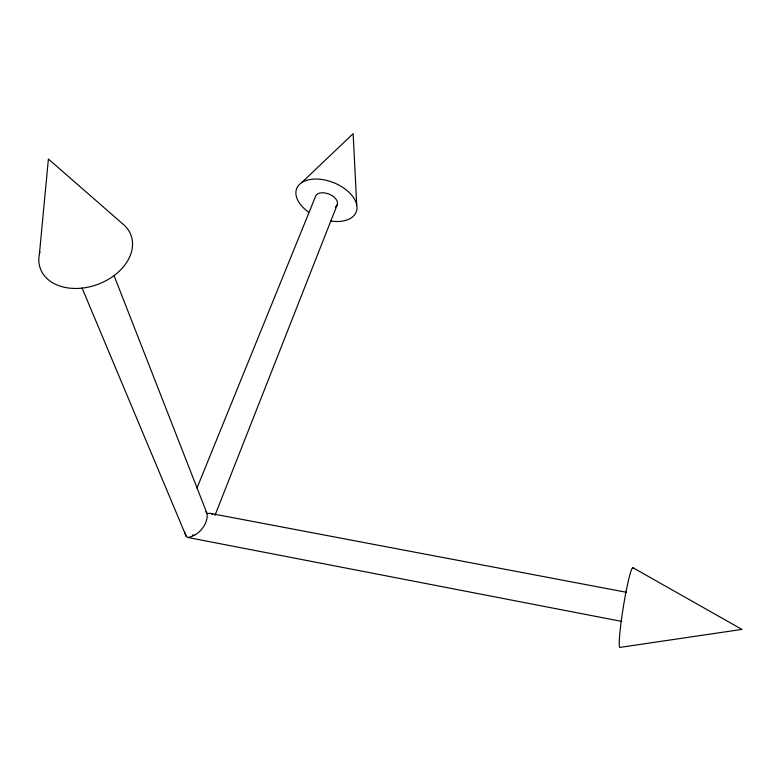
<?xml version="1.0" encoding="UTF-8"?>
<svg xmlns="http://www.w3.org/2000/svg" width="781" height="781" viewBox="0 0 781 781"><rect width="100%" height="100%" fill="white"/><g stroke="black" fill="none" stroke-linecap="round" stroke-linejoin="round"><path stroke-width="1.17" d="M39.411 254.02L48.402 159.031L122.754 223.922A48.305 34.618 -20.2 0 1 95.917 285.045A48.305 34.618 -20.2 0 1 39.919 251.912M214.97 515.401L337.48 204.095M196.978 488.066L315.29 197.066A11.686 6.951 21.5 0 1 330.49 194.762A11.686 6.951 21.5 0 1 335.322 207.063M301.661 182.647L353.149 133.658L356.732 204.983M82.054 287.974L186.249 536.41L187.528 537.426C198.042 536.557 208.615 524.002 207.024 513.488L114.006 275.488M626.401 592.291L210.343 513.41L207.024 513.488L205.862 511.75M192.39 534.946L194.596 535.366M187.528 537.426L621.861 621.442M210.343 513.41L212.715 514.132M632.717 567.582L741.95 629.408L620.28 647.342A40.456 3.134 -80.8 0 1 623.746 604.435A40.456 3.134 -80.8 0 1 633.371 568.627M184.648 532.173L186.249 536.41M308.417 212.012A31.972 19.027 21.5 0 1 307.363 180.118A31.972 19.027 21.5 0 1 354.476 199.135A31.972 19.027 21.5 0 1 330.793 221.043"/></g></svg>
